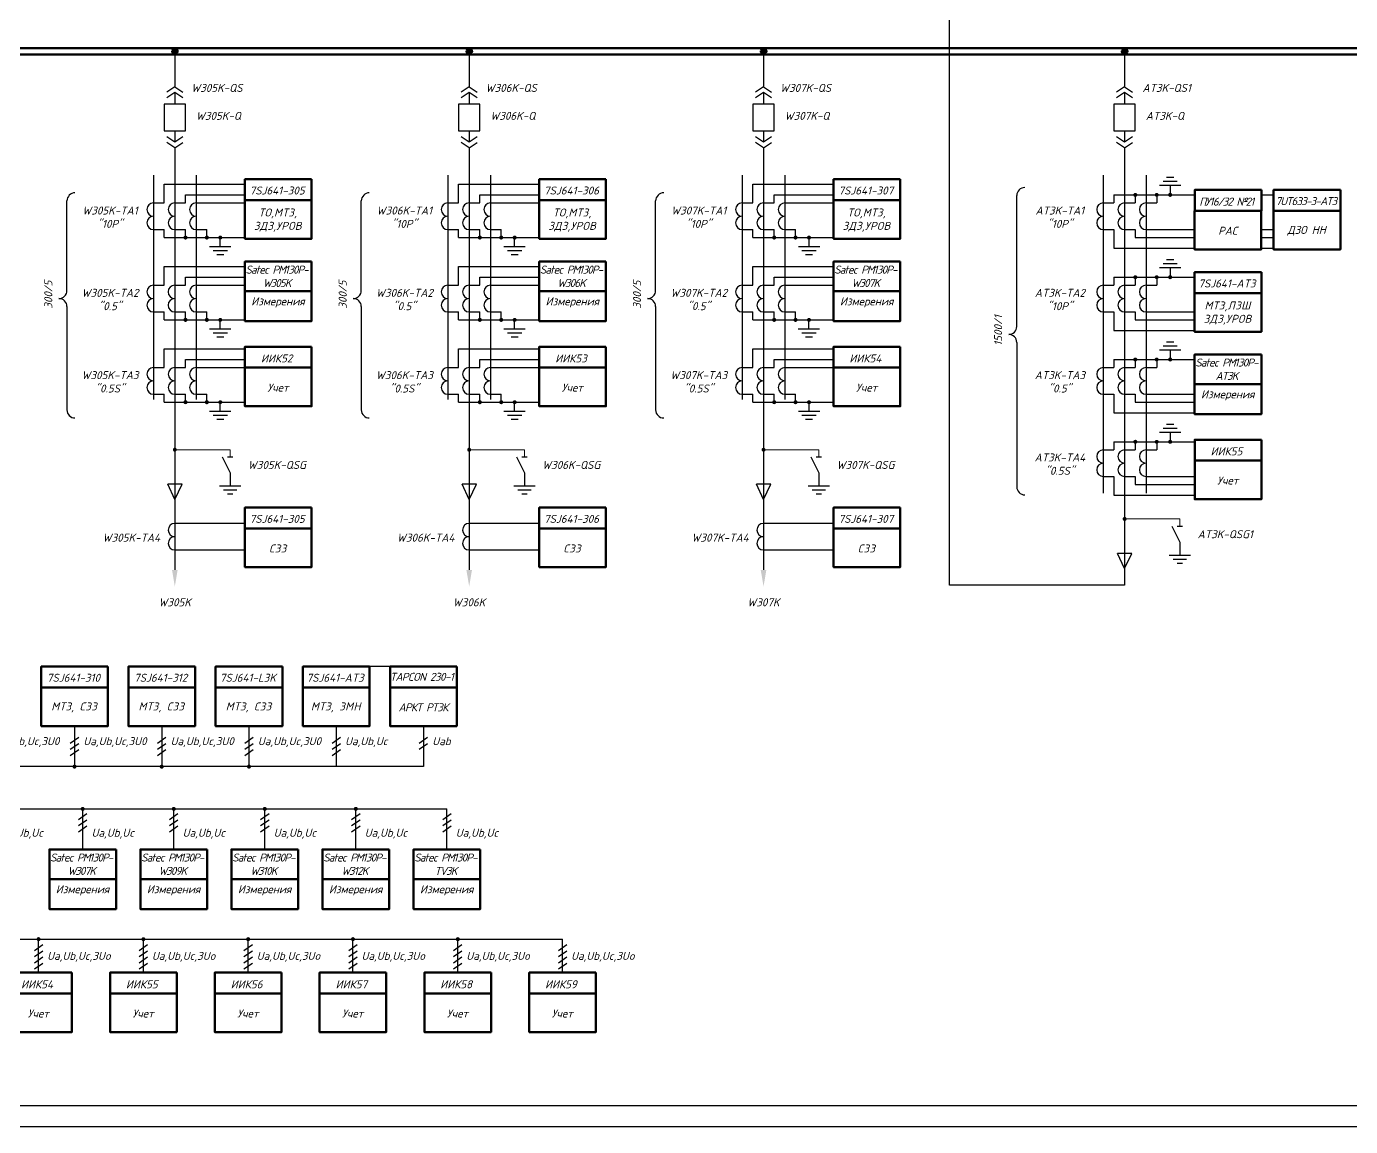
# Model space of a CAD drawing. Header units: millimetres. Extents: x -4534 to -456, y 3875 to 4716.
# Drawn here: x -1084.1 to -761.6, y 3875.4 to 4143.3 of the extents above; entities that cross this region are included whole.
import ezdxf
from ezdxf.enums import TextEntityAlignment as Align

# ---------------------------------------------------------------- set-up
doc = ezdxf.new("R2010")
doc.units = ezdxf.units.MM
doc.linetypes.add('HIDDEN2', pattern=[0.1875, 0.125, -0.0625])
for name, color, linetype in [('Измерения АСУТП', 80, 'Continuous'), ('Корректировка 1', 5, 'Continuous'), ('РАС АСУТП', 50, 'Continuous')]:
    doc.layers.add(name, color=color, linetype=linetype)
doc.styles.add('ГОСТ 3.0', font='isocpeur.ttf', dxfattribs={"oblique": 15, "height": 3})

msp = doc.modelspace()

# ---------------------------------------------------------------- hatches: boundary and pattern name
at = {"linetype": 'HIDDEN2'}
for points in [[(-1047.2, 4137.25, 1), (-1048.74, 4137.25, 1)], [(-975.49, 4137.25, 1), (-977.04, 4137.25, 1)], [(-903.79, 4137.25, 1), (-905.33, 4137.25, 1)], [(-815.83, 4137.25, 1), (-817.37, 4137.25, 1)]]:
    msp.add_hatch(color=0, dxfattribs=at).paths.add_polyline_path(points)

# ---------------------------------------------------------------- linework, layer by layer
at = {"color": 0}
for p, q in [((-859.3, 4007.22), (-859.3, 4162.24)), ((-1047.97, 4137.25), (-1047.97, 4128.64)), ((-976.26, 4137.25), (-976.26, 4128.64)), ((-904.56, 4137.25), (-904.56, 4128.64)), ((-816.6, 4137.25), (-816.6, 4128.64)), ((-1047.97, 4128.64), (-1049.92, 4127.34)), ((-1047.97, 4128.64), (-1046.02, 4127.34)), ((-976.26, 4128.64), (-978.21, 4127.34)), ((-976.26, 4128.64), (-974.31, 4127.34)), ((-904.56, 4128.64), (-906.51, 4127.34)), ((-904.56, 4128.64), (-902.61, 4127.34)), ((-816.6, 4128.64), (-818.55, 4127.34)), ((-816.6, 4128.64), (-814.65, 4127.34)), ((-1047.97, 4127.26), (-1049.92, 4125.96)), ((-1047.97, 4127.26), (-1047.97, 4124.44)), ((-1046.02, 4125.96), (-1047.97, 4127.26)), ((-976.26, 4127.26), (-978.21, 4125.96)), ((-976.26, 4127.26), (-976.26, 4124.44)), ((-974.31, 4125.96), (-976.26, 4127.26)), ((-904.56, 4127.26), (-906.51, 4125.96)), ((-904.56, 4127.26), (-904.56, 4124.44)), ((-902.61, 4125.96), (-904.56, 4127.26)), ((-816.6, 4127.26), (-818.55, 4125.96)), ((-816.6, 4127.26), (-816.6, 4124.44)), ((-814.65, 4125.96), (-816.6, 4127.26)), ((-1045.37, 4124.44), (-1050.57, 4124.44)), ((-1050.57, 4124.44), (-1050.57, 4117.94)), ((-1045.37, 4117.94), (-1045.37, 4124.44)), ((-973.66, 4124.44), (-978.86, 4124.44)), ((-978.86, 4124.44), (-978.86, 4117.94)), ((-973.66, 4117.94), (-973.66, 4124.44)), ((-901.96, 4124.44), (-907.16, 4124.44)), ((-907.16, 4124.44), (-907.16, 4117.94)), ((-901.96, 4117.94), (-901.96, 4124.44)), ((-814, 4124.44), (-819.2, 4124.44)), ((-819.2, 4124.44), (-819.2, 4117.94)), ((-814, 4117.94), (-814, 4124.44)), ((-1050.57, 4117.94), (-1045.37, 4117.94)), ((-1047.97, 4115.12), (-1049.92, 4116.42)), ((-1047.97, 4117.94), (-1047.97, 4115.12)), ((-1046.02, 4116.42), (-1047.97, 4115.12)), ((-978.86, 4117.94), (-973.66, 4117.94)), ((-976.26, 4115.12), (-978.21, 4116.42)), ((-976.26, 4117.94), (-976.26, 4115.12)), ((-974.31, 4116.42), (-976.26, 4115.12)), ((-907.16, 4117.94), (-901.96, 4117.94)), ((-904.56, 4115.12), (-906.51, 4116.42)), ((-904.56, 4117.94), (-904.56, 4115.12)), ((-902.61, 4116.42), (-904.56, 4115.12)), ((-819.2, 4117.94), (-814, 4117.94)), ((-816.6, 4115.12), (-818.55, 4116.42)), ((-816.6, 4117.94), (-816.6, 4115.12)), ((-814.65, 4116.42), (-816.6, 4115.12)), ((-1047.97, 4113.74), (-1049.92, 4115.04)), ((-1047.97, 4113.74), (-1046.02, 4115.04)), ((-1047.97, 4113.74), (-1047.97, 4010.97)), ((-976.26, 4113.74), (-978.21, 4115.04)), ((-976.26, 4113.74), (-974.31, 4115.04)), ((-976.26, 4113.74), (-976.26, 4010.97)), ((-904.56, 4113.74), (-906.51, 4115.04)), ((-904.56, 4113.74), (-902.61, 4115.04)), ((-904.56, 4113.74), (-904.56, 4010.97)), ((-816.6, 4113.74), (-818.55, 4115.04)), ((-816.6, 4113.74), (-814.65, 4115.04)), ((-816.6, 4113.74), (-816.6, 4007.22)), ((-1050.56, 4100.36), (-1050.56, 4104.89)), ((-1050.56, 4104.89), (-1030.9, 4104.89)), ((-978.86, 4100.36), (-978.86, 4104.89)), ((-978.86, 4104.89), (-959.2, 4104.89)), ((-907.15, 4100.36), (-907.15, 4104.89)), ((-907.15, 4104.89), (-887.49, 4104.89)), ((-805.52, 4104.56), (-805.52, 4102.31)), ((-1053.16, 4100.36), (-1050.56, 4100.36)), ((-1047.97, 4100.36), (-1045.37, 4100.36)), ((-1045.37, 4100.36), (-1045.37, 4102.28)), ((-1042.76, 4100.36), (-1030.9, 4100.36)), ((-981.46, 4100.36), (-978.86, 4100.36)), ((-976.26, 4100.36), (-973.66, 4100.36)), ((-973.66, 4100.36), (-973.66, 4102.28)), ((-971.06, 4100.36), (-959.2, 4100.36)), ((-909.75, 4100.36), (-907.15, 4100.36)), ((-904.56, 4100.36), (-901.96, 4100.36)), ((-901.96, 4100.36), (-901.96, 4102.28)), ((-899.35, 4100.36), (-887.49, 4100.36)), ((-821.79, 4100.36), (-819.19, 4100.36)), ((-816.6, 4100.36), (-814, 4100.36)), ((-811.39, 4100.36), (-808.79, 4100.36)), ((-1053.16, 4093.86), (-1050.56, 4093.86)), ((-1047.97, 4093.86), (-1045.37, 4093.86)), ((-1042.76, 4093.86), (-1040.16, 4093.86)), ((-981.46, 4093.86), (-978.86, 4093.86)), ((-976.26, 4093.86), (-973.66, 4093.86)), ((-971.06, 4093.86), (-968.46, 4093.86)), ((-909.75, 4093.86), (-907.15, 4093.86)), ((-904.56, 4093.86), (-901.96, 4093.86)), ((-899.35, 4093.86), (-896.75, 4093.86)), ((-821.79, 4093.86), (-819.19, 4093.86)), ((-819.19, 4093.86), (-819.19, 4089.32)), ((-816.6, 4093.86), (-814, 4093.86)), ((-814, 4093.86), (-814, 4091.93)), ((-811.39, 4093.86), (-799.53, 4093.86)), ((-1036.89, 4089.65), (-1036.89, 4091.91)), ((-965.19, 4089.65), (-965.19, 4091.91)), ((-893.48, 4089.65), (-893.48, 4091.91)), ((-819.19, 4089.32), (-799.53, 4089.32)), ((-1050.57, 4080.31), (-1050.57, 4084.84)), ((-1050.57, 4084.84), (-1030.91, 4084.84)), ((-978.87, 4080.31), (-978.87, 4084.84)), ((-978.87, 4084.84), (-959.21, 4084.84)), ((-907.16, 4080.31), (-907.16, 4084.84)), ((-907.16, 4084.84), (-887.5, 4084.84)), ((-805.52, 4084.51), (-805.52, 4082.26)), ((-1053.17, 4080.31), (-1050.57, 4080.31)), ((-1047.98, 4080.31), (-1045.38, 4080.31)), ((-1045.38, 4080.31), (-1045.38, 4082.23)), ((-1042.77, 4080.31), (-1030.91, 4080.31)), ((-981.47, 4080.31), (-978.87, 4080.31)), ((-976.27, 4080.31), (-973.67, 4080.31)), ((-973.67, 4080.31), (-973.67, 4082.23)), ((-971.07, 4080.31), (-959.21, 4080.31)), ((-909.76, 4080.31), (-907.16, 4080.31)), ((-904.57, 4080.31), (-901.97, 4080.31)), ((-901.97, 4080.31), (-901.97, 4082.23)), ((-899.36, 4080.31), (-887.5, 4080.31)), ((-821.79, 4080.31), (-819.19, 4080.31)), ((-816.6, 4080.31), (-814, 4080.31)), ((-811.39, 4080.31), (-808.79, 4080.31)), ((-1053.17, 4073.81), (-1050.57, 4073.81)), ((-1047.98, 4073.81), (-1045.38, 4073.81)), ((-1042.77, 4073.81), (-1040.17, 4073.81)), ((-981.47, 4073.81), (-978.87, 4073.81)), ((-976.27, 4073.81), (-973.67, 4073.81)), ((-971.07, 4073.81), (-968.47, 4073.81)), ((-909.76, 4073.81), (-907.16, 4073.81)), ((-904.57, 4073.81), (-901.97, 4073.81)), ((-899.36, 4073.81), (-896.76, 4073.81)), ((-821.79, 4073.81), (-819.19, 4073.81)), ((-819.19, 4073.81), (-819.19, 4069.27)), ((-816.6, 4073.81), (-814, 4073.81)), ((-814, 4073.81), (-814, 4071.88)), ((-811.39, 4073.81), (-799.53, 4073.81)), ((-1036.9, 4069.6), (-1036.9, 4071.86)), ((-965.2, 4069.6), (-965.2, 4071.86)), ((-893.49, 4069.6), (-893.49, 4071.86)), ((-819.19, 4069.27), (-799.53, 4069.27)), ((-1050.56, 4060.26), (-1050.56, 4064.79)), ((-1050.56, 4064.79), (-1030.9, 4064.79)), ((-978.86, 4060.26), (-978.86, 4064.79)), ((-978.86, 4064.79), (-959.2, 4064.79)), ((-907.15, 4060.26), (-907.15, 4064.79)), ((-907.15, 4064.79), (-887.49, 4064.79)), ((-805.52, 4064.46), (-805.52, 4062.21)), ((-1045.37, 4060.26), (-1045.37, 4062.18)), ((-973.66, 4060.26), (-973.66, 4062.18)), ((-901.96, 4060.26), (-901.96, 4062.18)), ((-1053.16, 4060.26), (-1050.56, 4060.26)), ((-1047.97, 4060.26), (-1045.37, 4060.26)), ((-1042.76, 4060.26), (-1030.9, 4060.26)), ((-981.46, 4060.26), (-978.86, 4060.26)), ((-976.26, 4060.26), (-973.66, 4060.26)), ((-971.06, 4060.26), (-959.2, 4060.26)), ((-909.75, 4060.26), (-907.15, 4060.26)), ((-904.56, 4060.26), (-901.96, 4060.26)), ((-899.35, 4060.26), (-887.49, 4060.26)), ((-821.79, 4060.26), (-819.19, 4060.26)), ((-816.6, 4060.26), (-814, 4060.26)), ((-811.39, 4060.26), (-808.79, 4060.26)), ((-1053.16, 4053.76), (-1050.56, 4053.76)), ((-1047.97, 4053.76), (-1045.37, 4053.76)), ((-1042.76, 4053.76), (-1040.16, 4053.76)), ((-1036.89, 4049.55), (-1036.89, 4051.81)), ((-981.46, 4053.76), (-978.86, 4053.76)), ((-976.26, 4053.76), (-973.66, 4053.76)), ((-971.06, 4053.76), (-968.46, 4053.76)), ((-965.19, 4049.55), (-965.19, 4051.81)), ((-909.75, 4053.76), (-907.15, 4053.76)), ((-904.56, 4053.76), (-901.96, 4053.76)), ((-899.35, 4053.76), (-896.75, 4053.76)), ((-893.48, 4049.55), (-893.48, 4051.81)), ((-821.79, 4053.76), (-819.19, 4053.76)), ((-819.19, 4053.76), (-819.19, 4049.22)), ((-816.6, 4053.76), (-814, 4053.76)), ((-814, 4053.76), (-814, 4051.83)), ((-811.39, 4053.76), (-799.53, 4053.76)), ((-819.19, 4049.22), (-799.53, 4049.22)), ((-805.52, 4044.41), (-805.52, 4042.16)), ((-1036.45, 4038.5), (-1034.5, 4034.6)), ((-1035.15, 4038.5), (-1033.85, 4038.5)), ((-964.75, 4038.5), (-962.8, 4034.6)), ((-963.45, 4038.5), (-962.15, 4038.5)), ((-893.05, 4038.5), (-891.1, 4034.6)), ((-891.75, 4038.5), (-890.45, 4038.5)), ((-821.79, 4040.21), (-819.19, 4040.21)), ((-816.6, 4040.21), (-814, 4040.21)), ((-811.39, 4040.21), (-808.79, 4040.21)), ((-1047.97, 4028.15), (-1049.71, 4031.86)), ((-1046.22, 4031.86), (-1049.71, 4031.86)), ((-1047.97, 4028.15), (-1046.22, 4031.86)), ((-1034.5, 4034.6), (-1034.5, 4031.35)), ((-976.26, 4028.15), (-978.01, 4031.86)), ((-974.52, 4031.86), (-978.01, 4031.86)), ((-976.26, 4028.15), (-974.52, 4031.86)), ((-962.8, 4034.6), (-962.8, 4031.35)), ((-904.56, 4028.15), (-906.31, 4031.86)), ((-902.82, 4031.86), (-906.31, 4031.86)), ((-904.56, 4028.15), (-902.82, 4031.86)), ((-891.1, 4034.6), (-891.1, 4031.35)), ((-821.79, 4033.71), (-819.19, 4033.71)), ((-819.19, 4033.71), (-819.19, 4029.17)), ((-816.6, 4033.71), (-814, 4033.71)), ((-814, 4033.71), (-814, 4031.78)), ((-811.39, 4033.71), (-799.53, 4033.71)), ((-819.19, 4029.17), (-799.53, 4029.17)), ((-1047.97, 4022.31), (-1045.37, 4022.31)), ((-1045.37, 4022.31), (-1030.9, 4022.31)), ((-976.26, 4022.31), (-973.66, 4022.31)), ((-973.66, 4022.31), (-959.2, 4022.31)), ((-904.56, 4022.31), (-901.96, 4022.31)), ((-901.96, 4022.31), (-887.49, 4022.31)), ((-805.08, 4021.63), (-803.13, 4017.73)), ((-803.78, 4021.63), (-802.48, 4021.63)), ((-1047.97, 4015.81), (-1045.37, 4015.81)), ((-1045.37, 4015.81), (-1030.9, 4015.81)), ((-976.26, 4015.81), (-973.66, 4015.81)), ((-973.66, 4015.81), (-959.2, 4015.81)), ((-904.56, 4015.81), (-901.96, 4015.81)), ((-901.96, 4015.81), (-887.49, 4015.81)), ((-803.13, 4017.73), (-803.13, 4014.48)), ((-816.6, 4011.28), (-818.34, 4014.99)), ((-814.85, 4014.99), (-818.34, 4014.99)), ((-816.6, 4011.28), (-814.85, 4014.99)), ((-816.6, 4007.22), (-859.3, 4007.22)), ((-995.53, 3987.43), (-1000.53, 3987.43)), ((-1072.41, 3972.93), (-1072.41, 3963.04)), ((-1051.16, 3972.93), (-1051.16, 3963.04)), ((-1029.91, 3972.93), (-1029.91, 3963.04)), ((-1008.66, 3972.93), (-1008.66, 3963.04)), ((-987.41, 3972.93), (-987.41, 3963.04)), ((-1073.43, 3968.77), (-1071.38, 3970.21)), ((-1073.43, 3967.27), (-1071.38, 3968.71)), ((-1073.43, 3965.77), (-1071.38, 3967.21)), ((-1052.18, 3968.77), (-1050.13, 3970.21)), ((-1052.18, 3967.27), (-1050.13, 3968.71)), ((-1052.18, 3965.77), (-1050.13, 3967.21)), ((-1030.93, 3968.77), (-1028.88, 3970.21)), ((-1030.93, 3967.27), (-1028.88, 3968.71)), ((-1030.93, 3965.77), (-1028.88, 3967.21)), ((-1009.68, 3968.77), (-1007.63, 3970.21)), ((-1009.68, 3967.27), (-1007.63, 3968.71)), ((-1009.68, 3965.77), (-1007.63, 3967.21)), ((-988.43, 3968.77), (-986.38, 3970.21)), ((-988.43, 3967.27), (-986.38, 3968.71)), ((-987.41, 3963.04), (-1212.1, 3963.04))]:
    msp.add_line(p, q, dxfattribs=at)
at = {"color": 0, "lineweight": 50}
for p, q in [((-1275.77, 4138.02), (-483.26, 4138.02)), ((-483.26, 4136.48), (-1275.77, 4136.48))]:
    msp.add_line(p, q, dxfattribs=at)
at = {"color": 0, "ltscale": 0.25}
for p, q in [((-1053.16, 4107.07), (-1053.16, 4052.44)), ((-1042.76, 4107.07), (-1042.76, 4052.44)), ((-981.46, 4107.07), (-981.46, 4052.44)), ((-971.06, 4107.07), (-971.06, 4052.44)), ((-909.75, 4107.07), (-909.75, 4052.44)), ((-899.35, 4107.07), (-899.35, 4052.44)), ((-821.79, 4107.07), (-821.79, 4029.64)), ((-811.39, 4107.07), (-811.39, 4029.64)), ((-804.65, 4106.51), (-806.38, 4106.51)), ((-802.92, 4104.56), (-808.12, 4104.56)), ((-803.78, 4105.53), (-807.25, 4105.53)), ((-1074.24, 4079), (-1074.24, 4100.86)), ((-1045.37, 4102.28), (-1030.9, 4102.28)), ((-1002.54, 4079), (-1002.54, 4100.86)), ((-973.66, 4102.28), (-959.2, 4102.28)), ((-930.84, 4079), (-930.84, 4100.86)), ((-901.96, 4102.28), (-887.49, 4102.28)), ((-842.87, 4070.27), (-842.87, 4102.13)), ((-819.19, 4102.31), (-819.19, 4100.36)), ((-819.19, 4102.31), (-799.53, 4102.31)), ((-814, 4102.31), (-814, 4100.36)), ((-808.79, 4102.31), (-808.79, 4100.36)), ((-1050.56, 4091.91), (-1050.56, 4093.86)), ((-1045.37, 4091.91), (-1045.37, 4093.86)), ((-1040.16, 4091.91), (-1040.16, 4093.86)), ((-978.86, 4091.91), (-978.86, 4093.86)), ((-973.66, 4091.91), (-973.66, 4093.86)), ((-968.46, 4091.91), (-968.46, 4093.86)), ((-907.15, 4091.91), (-907.15, 4093.86)), ((-901.96, 4091.91), (-901.96, 4093.86)), ((-896.75, 4091.91), (-896.75, 4093.86)), ((-1050.56, 4091.91), (-1030.9, 4091.91)), ((-978.86, 4091.91), (-959.2, 4091.91)), ((-907.15, 4091.91), (-887.49, 4091.91)), ((-814, 4091.93), (-799.53, 4091.93)), ((-1034.29, 4089.65), (-1039.49, 4089.65)), ((-1035.16, 4088.68), (-1038.62, 4088.68)), ((-1036.02, 4087.7), (-1037.76, 4087.7)), ((-962.59, 4089.65), (-967.79, 4089.65)), ((-963.45, 4088.68), (-966.92, 4088.68)), ((-964.32, 4087.7), (-966.05, 4087.7)), ((-890.88, 4089.65), (-896.08, 4089.65)), ((-891.75, 4088.68), (-895.22, 4088.68)), ((-892.62, 4087.7), (-894.35, 4087.7)), ((-802.92, 4084.51), (-808.12, 4084.51)), ((-803.78, 4085.48), (-807.25, 4085.48)), ((-804.65, 4086.46), (-806.38, 4086.46)), ((-1045.38, 4082.23), (-1030.91, 4082.23)), ((-973.67, 4082.23), (-959.21, 4082.23)), ((-901.97, 4082.23), (-887.5, 4082.23)), ((-819.19, 4082.26), (-819.19, 4080.31)), ((-819.19, 4082.26), (-799.53, 4082.26)), ((-814, 4082.26), (-814, 4080.31)), ((-808.79, 4082.26), (-808.79, 4080.31)), ((-1074.24, 4075.11), (-1074.24, 4049.92)), ((-1050.57, 4071.86), (-1050.57, 4073.81)), ((-1045.38, 4071.86), (-1045.38, 4073.81)), ((-1040.17, 4071.86), (-1040.17, 4073.81)), ((-1002.54, 4075.11), (-1002.54, 4049.92)), ((-978.87, 4071.86), (-978.87, 4073.81)), ((-973.67, 4071.86), (-973.67, 4073.81)), ((-968.47, 4071.86), (-968.47, 4073.81)), ((-930.84, 4075.11), (-930.84, 4049.92)), ((-907.16, 4071.86), (-907.16, 4073.81)), ((-901.97, 4071.86), (-901.97, 4073.81)), ((-896.76, 4071.86), (-896.76, 4073.81)), ((-1050.57, 4071.86), (-1030.91, 4071.86)), ((-978.87, 4071.86), (-959.21, 4071.86)), ((-907.16, 4071.86), (-887.5, 4071.86)), ((-814, 4071.88), (-799.53, 4071.88)), ((-1034.3, 4069.6), (-1039.5, 4069.6)), ((-1035.17, 4068.63), (-1038.63, 4068.63)), ((-1036.03, 4067.65), (-1037.77, 4067.65)), ((-962.6, 4069.6), (-967.8, 4069.6)), ((-963.46, 4068.63), (-966.93, 4068.63)), ((-964.33, 4067.65), (-966.06, 4067.65)), ((-890.89, 4069.6), (-896.09, 4069.6)), ((-891.76, 4068.63), (-895.22, 4068.63)), ((-892.62, 4067.65), (-894.36, 4067.65)), ((-842.87, 4066.37), (-842.87, 4031.19)), ((-802.92, 4064.46), (-808.12, 4064.46)), ((-803.78, 4065.43), (-807.25, 4065.43)), ((-804.65, 4066.41), (-806.38, 4066.41)), ((-1045.37, 4062.18), (-1030.9, 4062.18)), ((-973.66, 4062.18), (-959.2, 4062.18)), ((-901.96, 4062.18), (-887.49, 4062.18)), ((-819.19, 4062.21), (-819.19, 4060.26)), ((-819.19, 4062.21), (-799.53, 4062.21)), ((-814, 4062.21), (-814, 4060.26)), ((-808.79, 4062.21), (-808.79, 4060.26)), ((-1050.56, 4051.81), (-1050.56, 4053.76)), ((-1050.56, 4051.81), (-1030.9, 4051.81)), ((-1045.37, 4051.81), (-1045.37, 4053.76)), ((-1040.16, 4051.81), (-1040.16, 4053.76)), ((-978.86, 4051.81), (-978.86, 4053.76)), ((-978.86, 4051.81), (-959.2, 4051.81)), ((-973.66, 4051.81), (-973.66, 4053.76)), ((-968.46, 4051.81), (-968.46, 4053.76)), ((-907.15, 4051.81), (-907.15, 4053.76)), ((-907.15, 4051.81), (-887.49, 4051.81)), ((-901.96, 4051.81), (-901.96, 4053.76)), ((-896.75, 4051.81), (-896.75, 4053.76)), ((-814, 4051.83), (-799.53, 4051.83)), ((-1034.29, 4049.55), (-1039.49, 4049.55)), ((-1035.16, 4048.58), (-1038.62, 4048.58)), ((-962.59, 4049.55), (-967.79, 4049.55)), ((-963.45, 4048.58), (-966.92, 4048.58)), ((-890.88, 4049.55), (-896.08, 4049.55)), ((-891.75, 4048.58), (-895.22, 4048.58)), ((-1036.03, 4047.6), (-1037.77, 4047.6)), ((-964.33, 4047.6), (-966.06, 4047.6)), ((-892.62, 4047.6), (-894.36, 4047.6)), ((-803.78, 4045.38), (-807.25, 4045.38)), ((-804.65, 4046.36), (-806.38, 4046.36)), ((-819.19, 4042.16), (-819.19, 4040.21)), ((-819.19, 4042.16), (-799.53, 4042.16)), ((-814, 4042.16), (-814, 4040.21)), ((-808.79, 4042.16), (-808.79, 4040.21)), ((-802.92, 4044.41), (-808.12, 4044.41)), ((-814, 4031.78), (-799.53, 4031.78)), ((-1212.1, 3921.02), (-953.52, 3921.02)), ((-1082.18, 3918.28), (-1080.13, 3919.71)), ((-1081.16, 3912.86), (-1081.16, 3921.02)), ((-1056.65, 3918.28), (-1054.61, 3919.71)), ((-1055.63, 3912.86), (-1055.63, 3921.02)), ((-1031.13, 3918.28), (-1029.08, 3919.71)), ((-1030.1, 3912.86), (-1030.1, 3921.02)), ((-1005.6, 3918.28), (-1003.55, 3919.71)), ((-1004.57, 3912.86), (-1004.57, 3921.02)), ((-980.07, 3918.28), (-978.02, 3919.71)), ((-979.05, 3912.86), (-979.05, 3921.02)), ((-954.54, 3918.28), (-952.5, 3919.71)), ((-953.52, 3912.86), (-953.52, 3921.02)), ((-1082.18, 3916.78), (-1080.13, 3918.21)), ((-1082.18, 3915.28), (-1080.13, 3916.71)), ((-1056.65, 3916.78), (-1054.61, 3918.21)), ((-1056.65, 3915.28), (-1054.61, 3916.71)), ((-1031.13, 3916.78), (-1029.08, 3918.21)), ((-1031.13, 3915.28), (-1029.08, 3916.71)), ((-1005.6, 3916.78), (-1003.55, 3918.21)), ((-1005.6, 3915.28), (-1003.55, 3916.71)), ((-980.07, 3916.78), (-978.02, 3918.21)), ((-980.07, 3915.28), (-978.02, 3916.71)), ((-954.54, 3916.78), (-952.5, 3918.21)), ((-954.54, 3915.28), (-952.5, 3916.71)), ((-1082.18, 3913.78), (-1080.13, 3915.21)), ((-1056.65, 3913.78), (-1054.61, 3915.21)), ((-1031.13, 3913.78), (-1029.08, 3915.21)), ((-1005.6, 3913.78), (-1003.55, 3915.21)), ((-980.07, 3913.78), (-978.02, 3915.21)), ((-954.54, 3913.78), (-952.5, 3915.21))]:
    msp.add_line(p, q, dxfattribs=at)
at = {"color": 0, "lineweight": 18}
for p, q in [((-1034.5, 4040.24), (-1047.97, 4040.24)), ((-1034.5, 4038.5), (-1034.5, 4040.24)), ((-962.8, 4040.24), (-976.26, 4040.24)), ((-962.8, 4038.5), (-962.8, 4040.24)), ((-891.1, 4040.24), (-904.56, 4040.24)), ((-891.1, 4038.5), (-891.1, 4040.24)), ((-803.13, 4023.37), (-816.6, 4023.37)), ((-803.13, 4021.63), (-803.13, 4023.37))]:
    msp.add_line(p, q, dxfattribs=at)
at = {"color": 0, "lineweight": 25, "ltscale": 0.25}
for p, q in [((-1031.9, 4031.35), (-1037.1, 4031.35)), ((-1032.88, 4030.38), (-1036.13, 4030.38)), ((-1033.85, 4029.4), (-1035.15, 4029.4)), ((-960.2, 4031.35), (-965.4, 4031.35)), ((-961.18, 4030.38), (-964.43, 4030.38)), ((-962.15, 4029.4), (-963.45, 4029.4)), ((-888.5, 4031.35), (-893.7, 4031.35)), ((-889.47, 4030.38), (-892.72, 4030.38)), ((-890.45, 4029.4), (-891.75, 4029.4)), ((-800.53, 4014.48), (-805.73, 4014.48)), ((-801.51, 4013.51), (-804.76, 4013.51)), ((-802.48, 4012.53), (-803.78, 4012.53))]:
    msp.add_line(p, q, dxfattribs=at)
at = {"color": 0, "lineweight": 30}
msp.add_line((-461.31, 3880.38), (-2168.31, 3880.38), dxfattribs=at)
at = {"color": 0, "linetype": 'Continuous', "lineweight": 25}
msp.add_lwpolyline([(-2188.31, 3875.38), (-456.31, 3875.38), (-456.31, 4716.38), (-2188.31, 4716.38)], close=True, dxfattribs=at)
at = {"color": 0, "lineweight": 50, "ltscale": 0.25}
for points in [[(-1014.66, 4106.11), (-1030.91, 4106.11), (-1030.91, 4101.03), (-1014.66, 4101.03)], [(-942.96, 4106.11), (-959.21, 4106.11), (-959.21, 4101.03), (-942.96, 4101.03)], [(-871.25, 4106.11), (-887.5, 4106.11), (-887.5, 4101.03), (-871.25, 4101.03)], [(-764.05, 4103.52), (-780.3, 4103.52), (-780.3, 4098.44), (-764.05, 4098.44)], [(-1014.66, 4101.03), (-1030.91, 4101.03), (-1030.91, 4091.62), (-1014.66, 4091.62)], [(-942.96, 4101.03), (-959.21, 4101.03), (-959.21, 4091.62), (-942.96, 4091.62)], [(-871.25, 4101.03), (-887.5, 4101.03), (-887.5, 4091.62), (-871.25, 4091.62)], [(-764.05, 4098.44), (-780.3, 4098.44), (-780.3, 4089.03), (-764.05, 4089.03)], [(-783.29, 4083.47), (-799.54, 4083.47), (-799.54, 4078.39), (-783.29, 4078.39)], [(-783.29, 4078.39), (-799.54, 4078.39), (-799.54, 4068.98), (-783.29, 4068.98)], [(-1014.65, 4065.32), (-1030.9, 4065.32), (-1030.9, 4060.24), (-1014.65, 4060.24)], [(-942.95, 4065.32), (-959.2, 4065.32), (-959.2, 4060.24), (-942.95, 4060.24)], [(-871.24, 4065.32), (-887.49, 4065.32), (-887.49, 4060.24), (-871.24, 4060.24)], [(-1014.65, 4060.24), (-1030.9, 4060.24), (-1030.9, 4050.83), (-1014.65, 4050.83)], [(-942.95, 4060.24), (-959.2, 4060.24), (-959.2, 4050.83), (-942.95, 4050.83)], [(-871.24, 4060.24), (-887.49, 4060.24), (-887.49, 4050.83), (-871.24, 4050.83)], [(-783.28, 4042.68), (-799.53, 4042.68), (-799.53, 4037.6), (-783.28, 4037.6)], [(-783.28, 4037.6), (-799.53, 4037.6), (-799.53, 4028.19), (-783.28, 4028.19)], [(-1014.66, 4026.13), (-1030.91, 4026.13), (-1030.91, 4021.04), (-1014.66, 4021.04)], [(-942.96, 4026.13), (-959.21, 4026.13), (-959.21, 4021.04), (-942.96, 4021.04)], [(-871.25, 4026.13), (-887.5, 4026.13), (-887.5, 4021.04), (-871.25, 4021.04)], [(-1014.66, 4021.04), (-1030.91, 4021.04), (-1030.91, 4011.63), (-1014.66, 4011.63)], [(-942.96, 4021.04), (-959.21, 4021.04), (-959.21, 4011.63), (-942.96, 4011.63)], [(-871.25, 4021.04), (-887.5, 4021.04), (-887.5, 4011.63), (-871.25, 4011.63)], [(-1064.28, 3987.43), (-1080.53, 3987.43), (-1080.53, 3982.35), (-1064.28, 3982.35)], [(-1043.03, 3987.43), (-1059.28, 3987.43), (-1059.28, 3982.35), (-1043.03, 3982.35)], [(-1021.78, 3987.43), (-1038.03, 3987.43), (-1038.03, 3982.35), (-1021.78, 3982.35)], [(-1000.53, 3987.43), (-1016.78, 3987.43), (-1016.78, 3982.35), (-1000.53, 3982.35)], [(-979.28, 3987.43), (-995.53, 3987.43), (-995.53, 3982.35), (-979.28, 3982.35)], [(-1064.28, 3982.35), (-1080.53, 3982.35), (-1080.53, 3972.93), (-1064.28, 3972.93)], [(-1043.03, 3982.35), (-1059.28, 3982.35), (-1059.28, 3972.93), (-1043.03, 3972.93)], [(-1021.78, 3982.35), (-1038.03, 3982.35), (-1038.03, 3972.93), (-1021.78, 3972.93)], [(-1000.53, 3982.35), (-1016.78, 3982.35), (-1016.78, 3972.93), (-1000.53, 3972.93)], [(-979.28, 3982.35), (-995.53, 3982.35), (-995.53, 3972.93), (-979.28, 3972.93)], [(-1073.03, 3912.86), (-1089.28, 3912.86), (-1089.28, 3907.78), (-1073.03, 3907.78)], [(-1047.5, 3912.86), (-1063.75, 3912.86), (-1063.75, 3907.78), (-1047.5, 3907.78)], [(-1021.98, 3912.86), (-1038.23, 3912.86), (-1038.23, 3907.78), (-1021.98, 3907.78)], [(-996.45, 3912.86), (-1012.7, 3912.86), (-1012.7, 3907.78), (-996.45, 3907.78)], [(-970.92, 3912.86), (-987.17, 3912.86), (-987.17, 3907.78), (-970.92, 3907.78)], [(-945.39, 3912.86), (-961.64, 3912.86), (-961.64, 3907.78), (-945.39, 3907.78)], [(-1073.03, 3907.78), (-1089.28, 3907.78), (-1089.28, 3898.37), (-1073.03, 3898.37)], [(-1047.5, 3907.78), (-1063.75, 3907.78), (-1063.75, 3898.37), (-1047.5, 3898.37)], [(-1021.98, 3907.78), (-1038.23, 3907.78), (-1038.23, 3898.37), (-1021.98, 3898.37)], [(-996.45, 3907.78), (-1012.7, 3907.78), (-1012.7, 3898.37), (-996.45, 3898.37)], [(-970.92, 3907.78), (-987.17, 3907.78), (-987.17, 3898.37), (-970.92, 3898.37)], [(-945.39, 3907.78), (-961.64, 3907.78), (-961.64, 3898.37), (-945.39, 3898.37)]]:
    msp.add_lwpolyline(points, close=True, dxfattribs=at)
at = {"color": 0, "ltscale": 0.25, "const_width": 0.487}
for points in [[(-814.24, 4102.31, 1), (-813.75, 4102.31, 1)], [(-809.03, 4102.31, 1), (-808.55, 4102.31, 1)], [(-805.76, 4102.31, 1), (-805.27, 4102.31, 1)], [(-1045.61, 4091.91, -1), (-1045.13, 4091.91, -1)], [(-1040.41, 4091.91, -1), (-1039.92, 4091.91, -1)], [(-1037.13, 4091.91, -1), (-1036.65, 4091.91, -1)], [(-973.91, 4091.91, -1), (-973.42, 4091.91, -1)], [(-968.7, 4091.91, -1), (-968.21, 4091.91, -1)], [(-965.43, 4091.91, -1), (-964.94, 4091.91, -1)], [(-902.2, 4091.91, -1), (-901.72, 4091.91, -1)], [(-897, 4091.91, -1), (-896.51, 4091.91, -1)], [(-893.73, 4091.91, -1), (-893.24, 4091.91, -1)], [(-814.24, 4082.26, 1), (-813.75, 4082.26, 1)], [(-809.03, 4082.26, 1), (-808.55, 4082.26, 1)], [(-805.76, 4082.26, 1), (-805.27, 4082.26, 1)], [(-1045.62, 4071.86, -1), (-1045.13, 4071.86, -1)], [(-1040.42, 4071.86, -1), (-1039.93, 4071.86, -1)], [(-1037.14, 4071.86, -1), (-1036.66, 4071.86, -1)], [(-973.92, 4071.86, -1), (-973.43, 4071.86, -1)], [(-968.71, 4071.86, -1), (-968.22, 4071.86, -1)], [(-965.44, 4071.86, -1), (-964.95, 4071.86, -1)], [(-902.21, 4071.86, -1), (-901.73, 4071.86, -1)], [(-897.01, 4071.86, -1), (-896.52, 4071.86, -1)], [(-893.73, 4071.86, -1), (-893.25, 4071.86, -1)], [(-814.24, 4062.21, 1), (-813.75, 4062.21, 1)], [(-809.03, 4062.21, 1), (-808.55, 4062.21, 1)], [(-805.76, 4062.21, 1), (-805.27, 4062.21, 1)], [(-1045.61, 4051.81, -1), (-1045.13, 4051.81, -1)], [(-1040.41, 4051.81, -1), (-1039.92, 4051.81, -1)], [(-1037.13, 4051.81, -1), (-1036.65, 4051.81, -1)], [(-973.91, 4051.81, -1), (-973.42, 4051.81, -1)], [(-968.7, 4051.81, -1), (-968.21, 4051.81, -1)], [(-965.43, 4051.81, -1), (-964.94, 4051.81, -1)], [(-902.2, 4051.81, -1), (-901.72, 4051.81, -1)], [(-897, 4051.81, -1), (-896.51, 4051.81, -1)], [(-893.73, 4051.81, -1), (-893.24, 4051.81, -1)], [(-814.24, 4042.16, 1), (-813.75, 4042.16, 1)], [(-809.03, 4042.16, 1), (-808.55, 4042.16, 1)], [(-805.76, 4042.16, 1), (-805.27, 4042.16, 1)], [(-1048.21, 4040.24, -1), (-1047.73, 4040.24, -1)], [(-976.51, 4040.24, -1), (-976.02, 4040.24, -1)], [(-904.8, 4040.24, -1), (-904.32, 4040.24, -1)], [(-816.84, 4023.37, -1), (-816.35, 4023.37, -1)], [(-1072.65, 3963.04, 1), (-1072.16, 3963.04, 1)], [(-1051.4, 3963.04, 1), (-1050.91, 3963.04, 1)], [(-1030.15, 3963.04, 1), (-1029.66, 3963.04, 1)], [(-1081.4, 3921.02, 1), (-1080.91, 3921.02, 1)], [(-1055.87, 3921.02, 1), (-1055.39, 3921.02, 1)], [(-1030.35, 3921.02, 1), (-1029.86, 3921.02, 1)], [(-1004.82, 3921.02, 1), (-1004.33, 3921.02, 1)], [(-979.29, 3921.02, 1), (-978.8, 3921.02, 1)]]:
    msp.add_lwpolyline(points, format="xyb", close=True, dxfattribs=at)
at = {"color": 0, "linetype": 'HIDDEN2'}
for centre in [(-1047.97, 4137.25), (-976.26, 4137.25), (-904.56, 4137.25), (-816.6, 4137.25)]:
    msp.add_circle(centre, 0.771, dxfattribs=at)
at = {"color": 0, "ltscale": 0.25}
for centre, start, end in [((-1072.29, 4100.86), 90, 180), ((-1000.59, 4100.86), 90, 180), ((-928.89, 4100.86), 90, 180), ((-840.92, 4102.13), 90, 180), ((-1076.19, 4079.01), 270, 0), ((-1076.19, 4075.11), 0, 90), ((-1004.49, 4079.01), 270, 0), ((-1004.49, 4075.11), 0, 90), ((-932.79, 4079.01), 270, 0), ((-932.79, 4075.11), 0, 90), ((-844.82, 4070.27), 270, 0), ((-844.82, 4066.37), 0, 90), ((-1072.29, 4049.92), 180, 270), ((-1000.59, 4049.92), 180, 270), ((-928.89, 4049.92), 180, 270), ((-840.92, 4031.19), 180, 270)]:
    msp.add_arc(centre, 1.95, start, end, dxfattribs=at)
at = {"color": 0}
for centre in [(-1053.16, 4098.73), (-1047.97, 4098.73), (-1042.76, 4098.73), (-981.46, 4098.73), (-976.26, 4098.73), (-971.06, 4098.73), (-909.75, 4098.73), (-904.56, 4098.73), (-899.35, 4098.73), (-821.79, 4098.73), (-816.6, 4098.73), (-811.39, 4098.73), (-1053.16, 4095.48), (-1047.97, 4095.48), (-1042.76, 4095.48), (-981.46, 4095.48), (-976.26, 4095.48), (-971.06, 4095.48), (-909.75, 4095.48), (-904.56, 4095.48), (-899.35, 4095.48), (-821.79, 4095.48), (-816.6, 4095.48), (-811.39, 4095.48), (-1053.17, 4078.68), (-1047.98, 4078.68), (-1042.77, 4078.68), (-981.47, 4078.68), (-976.27, 4078.68), (-971.07, 4078.68), (-909.76, 4078.68), (-904.57, 4078.68), (-899.36, 4078.68), (-821.79, 4078.68), (-816.6, 4078.68), (-811.39, 4078.68), (-1053.17, 4075.43), (-1047.98, 4075.43), (-1042.77, 4075.43), (-981.47, 4075.43), (-976.27, 4075.43), (-971.07, 4075.43), (-909.76, 4075.43), (-904.57, 4075.43), (-899.36, 4075.43), (-821.79, 4075.43), (-816.6, 4075.43), (-811.39, 4075.43), (-1053.16, 4058.63), (-1047.97, 4058.63), (-1042.76, 4058.63), (-981.46, 4058.63), (-976.26, 4058.63), (-971.06, 4058.63), (-909.75, 4058.63), (-904.56, 4058.63), (-899.35, 4058.63), (-821.79, 4058.63), (-816.6, 4058.63), (-811.39, 4058.63), (-1053.16, 4055.38), (-1047.97, 4055.38), (-1042.76, 4055.38), (-981.46, 4055.38), (-976.26, 4055.38), (-971.06, 4055.38), (-909.75, 4055.38), (-904.56, 4055.38), (-899.35, 4055.38), (-821.79, 4055.38), (-816.6, 4055.38), (-811.39, 4055.38), (-821.79, 4038.58), (-816.6, 4038.58), (-811.39, 4038.58), (-821.79, 4035.33), (-816.6, 4035.33), (-811.39, 4035.33), (-1047.97, 4020.68), (-976.26, 4020.68), (-904.56, 4020.68), (-1047.97, 4017.43), (-976.26, 4017.43), (-904.56, 4017.43)]:
    msp.add_arc(centre, 1.62, 90, 270, dxfattribs=at)
at = {"color": 0, "lineweight": 25}
for points in [[(-1047.97, 4006.93), (-1047.28, 4010.97), (-1048.66, 4010.97)], [(-976.26, 4006.93), (-975.58, 4010.97), (-976.95, 4010.97)], [(-904.56, 4006.93), (-903.87, 4010.97), (-905.25, 4010.97)]]:
    msp.add_solid(points, dxfattribs=at)
at = {"layer": 'Измерения АСУТП', "color": 0}
for p, q in [((-1212.1, 3952.75), (-981.69, 3952.75)), ((-1069.39, 3951.52), (-1071.44, 3950.09)), ((-1070.41, 3942.86), (-1070.41, 3952.75)), ((-1047.21, 3951.52), (-1049.26, 3950.09)), ((-1048.23, 3942.86), (-1048.23, 3952.75)), ((-1025.03, 3951.52), (-1027.08, 3950.09)), ((-1026.05, 3942.86), (-1026.05, 3952.75)), ((-1002.85, 3951.52), (-1004.9, 3950.09)), ((-1003.87, 3942.86), (-1003.87, 3952.75)), ((-980.67, 3951.52), (-982.72, 3950.09)), ((-981.69, 3942.86), (-981.69, 3952.75)), ((-1069.39, 3950.02), (-1071.44, 3948.59)), ((-1069.39, 3948.52), (-1071.44, 3947.09)), ((-1047.21, 3950.02), (-1049.26, 3948.59)), ((-1047.21, 3948.52), (-1049.26, 3947.09)), ((-1025.03, 3950.02), (-1027.08, 3948.59)), ((-1025.03, 3948.52), (-1027.08, 3947.09)), ((-1002.85, 3950.02), (-1004.9, 3948.59)), ((-1002.85, 3948.52), (-1004.9, 3947.09)), ((-980.67, 3950.02), (-982.72, 3948.59)), ((-980.67, 3948.52), (-982.72, 3947.09))]:
    msp.add_line(p, q, dxfattribs=at)
at = {"layer": 'Измерения АСУТП', "color": 0, "lineweight": 50, "ltscale": 0.25}
for points in [[(-1014.64, 4086.06), (-1030.89, 4086.06), (-1030.89, 4078.83), (-1014.64, 4078.83)], [(-942.94, 4086.06), (-959.19, 4086.06), (-959.19, 4078.83), (-942.94, 4078.83)], [(-871.24, 4086.06), (-887.49, 4086.06), (-887.49, 4078.83), (-871.24, 4078.83)], [(-1014.64, 4078.83), (-1030.89, 4078.83), (-1030.89, 4071.57), (-1014.64, 4071.57)], [(-942.94, 4078.83), (-959.19, 4078.83), (-959.19, 4071.57), (-942.94, 4071.57)], [(-871.24, 4078.83), (-887.49, 4078.83), (-887.49, 4071.57), (-871.24, 4071.57)], [(-783.29, 4063.42), (-799.54, 4063.42), (-799.54, 4056.19), (-783.29, 4056.19)], [(-783.29, 4056.19), (-799.54, 4056.19), (-799.54, 4048.93), (-783.29, 4048.93)], [(-1062.29, 3942.86), (-1078.54, 3942.86), (-1078.54, 3935.62), (-1062.29, 3935.62)], [(-1040.11, 3942.86), (-1056.36, 3942.86), (-1056.36, 3935.62), (-1040.11, 3935.62)], [(-1017.93, 3942.86), (-1034.18, 3942.86), (-1034.18, 3935.62), (-1017.93, 3935.62)], [(-995.75, 3942.86), (-1012, 3942.86), (-1012, 3935.62), (-995.75, 3935.62)], [(-973.57, 3942.86), (-989.82, 3942.86), (-989.82, 3935.62), (-973.57, 3935.62)], [(-1062.29, 3935.62), (-1078.54, 3935.62), (-1078.54, 3928.36), (-1062.29, 3928.36)], [(-1040.11, 3935.62), (-1056.36, 3935.62), (-1056.36, 3928.36), (-1040.11, 3928.36)], [(-1017.93, 3935.62), (-1034.18, 3935.62), (-1034.18, 3928.36), (-1017.93, 3928.36)], [(-995.75, 3935.62), (-1012, 3935.62), (-1012, 3928.36), (-995.75, 3928.36)], [(-973.57, 3935.62), (-989.82, 3935.62), (-989.82, 3928.36), (-973.57, 3928.36)]]:
    msp.add_lwpolyline(points, close=True, dxfattribs=at)
at = {"layer": 'Измерения АСУТП', "color": 0, "ltscale": 0.25, "const_width": 0.487}
for points in [[(-1070.66, 3952.75, 1), (-1070.17, 3952.75, 1)], [(-1048.48, 3952.75, 1), (-1047.99, 3952.75, 1)], [(-1026.3, 3952.75, 1), (-1025.81, 3952.75, 1)], [(-1004.12, 3952.75, 1), (-1003.63, 3952.75, 1)]]:
    msp.add_lwpolyline(points, format="xyb", close=True, dxfattribs=at)
at = {"layer": 'РАС АСУТП', "color": 0, "ltscale": 0.25}
for p, q in [((-783.29, 4102.31), (-780.3, 4102.31)), ((-783.29, 4091.93), (-780.3, 4091.93))]:
    msp.add_line(p, q, dxfattribs=at)
at = {"layer": 'РАС АСУТП', "color": 0}
for p, q in [((-783.29, 4093.86), (-780.3, 4093.86)), ((-783.29, 4089.32), (-780.3, 4089.32))]:
    msp.add_line(p, q, dxfattribs=at)
at = {"layer": 'РАС АСУТП', "color": 0, "lineweight": 50, "ltscale": 0.25}
for points in [[(-783.28, 4103.52), (-799.53, 4103.52), (-799.53, 4098.44), (-783.28, 4098.44)], [(-783.3, 4098.44), (-799.55, 4098.44), (-799.55, 4089.03), (-783.3, 4089.03)]]:
    msp.add_lwpolyline(points, close=True, dxfattribs=at)

# ---------------------------------------------------------------- texts
at = {"color": 0, "style": 'ГОСТ 3.0', "oblique": 15}
for s, p in [('300/5', (-1078.79, 4078)), ('300/5', (-1007.08, 4078)), ('300/5', (-935.38, 4078)), ('1500/1', (-847.41, 4069.27))]:
    msp.add_text(s, height=1.95, rotation=90, dxfattribs=at).set_placement(p, align=Align.MIDDLE_CENTER)
at = {"color": 0, "ltscale": 2, "style": 'ГОСТ 3.0', "oblique": 15}
for s, p in [('Ua,Ub,Uc,3U0', (-1091.5, 3968.27)), ('Ua,Ub,Uc,3U0', (-1070.25, 3968.27)), ('Ua,Ub,Uc,3U0', (-1049, 3968.27)), ('Ua,Ub,Uc,3U0', (-1027.75, 3968.27)), ('Ua,Ub,Uc', (-1006.5, 3968.27)), ('Uab', (-985.25, 3968.27))]:
    msp.add_text(s, height=1.95, dxfattribs=at).set_placement(p)
at = {"color": 0, "lineweight": 50, "ltscale": 0.25, "style": 'ГОСТ 3.0', "oblique": 15}
for p in [(-1079.07, 3915.97), (-1053.55, 3915.97), (-1028.02, 3915.97), (-1002.49, 3915.97), (-976.96, 3915.97), (-951.44, 3915.97)]:
    msp.add_text('Ua,Ub,Uc,3Uo', height=1.95, dxfattribs=at).set_placement(p)
at = {"color": 0, "ltscale": 2, "char_height": 1.95, "width": 21.6953, "attachment_point": 5, "style": 'ГОСТ 3.0'}
for s, insert in [('W305K-QS', (-1037.73, 4128.36)), ('W306K-QS', (-966.02, 4128.36)), ('W307K-QS', (-894.32, 4128.36)), ('AT3K-QS1', (-806.35, 4128.36)), ('W305K-TA1\\P"10P"', (-1063.76, 4096.87)), ('W306K-TA1\\P"10P"', (-992.05, 4096.87)), ('W307K-TA1\\P"10P"', (-920.35, 4096.87)), ('AT3K-TA1\\P"10P"', (-832.38, 4096.87)), ('W305K-TA2\\P"0.5"', (-1063.75, 4076.82)), ('W306K-TA2\\P"0.5"', (-992.04, 4076.82)), ('W307K-TA2\\P"0.5"', (-920.34, 4076.82)), ('AT3K-TA2\\P"10P"', (-832.37, 4076.82)), ('W305K-TA3\\P"0.5S"', (-1063.76, 4056.77)), ('W306K-TA3\\P"0.5S"', (-992.05, 4056.77)), ('W307K-TA3\\P"0.5S"', (-920.35, 4056.77)), ('AT3K-TA3\\P"0.5"', (-832.38, 4056.77)), ('AT3K-TA4\\P"0.5S"', (-832.37, 4036.72)), ('W305K-TA4', (-1058.56, 4018.82)), ('W306K-TA4', (-986.86, 4018.82)), ('W307K-TA4', (-915.15, 4018.82)), ('W305K', (-1048, 4003.07)), ('W306K', (-976.3, 4003.07)), ('W307K', (-904.59, 4003.07))]:
    msp.add_mtext(s, dxfattribs=dict(at, insert=insert))
at = {"color": 0, "lineweight": 18, "char_height": 1.95, "attachment_point": 1, "style": 'ГОСТ 3.0'}
for s, insert, width in [('W305K-Q', (-1042.83, 4122.53), 8.4465), ('W306K-Q', (-971.12, 4122.53), 8.4465), ('W307K-Q', (-899.42, 4122.53), 8.4465), ('AT3K-Q', (-811.45, 4122.53), 8.4465), ('W305K-QSG', (-1030.19, 4037.5), 9.0967), ('W306K-QSG', (-958.49, 4037.5), 9.0967), ('W307K-QSG', (-886.78, 4037.5), 9.0967), ('AT3K-QSG1', (-798.82, 4020.63), 9.0967)]:
    msp.add_mtext(s, dxfattribs=dict(at, insert=insert, width=width))
at = {"color": 0, "lineweight": 30, "char_height": 1.95, "attachment_point": 5, "style": 'ГОСТ 3.0'}
for s, insert in [('7SJ641-305', (-1023.05, 4103.37)), ('7SJ641-306', (-951.35, 4103.37)), ('7SJ641-307', (-879.64, 4103.37)), ('{\\T0.85;7UT633-3-AT3}', (-772.44, 4100.78)), ('7SJ641-AT3', (-791.68, 4080.73)), ('7SJ641-305', (-1023.05, 4023.39)), ('7SJ641-306', (-951.35, 4023.39)), ('7SJ641-307', (-879.64, 4023.39)), ('7SJ641-310', (-1072.67, 3984.69)), ('7SJ641-312', (-1051.42, 3984.69)), ('7SJ641-L3K', (-1030.17, 3984.69)), ('7SJ641-AT3', (-1008.92, 3984.69)), ('{\\T0.9;TAPCON 230-1}', (-987.86, 3984.91))]:
    msp.add_mtext(s, dxfattribs=dict(at, insert=insert))
at = {"color": 0, "char_height": 1.95, "attachment_point": 5, "style": 'ГОСТ 3.0'}
for s, insert in [('{\\T1.05;\\C0;ТО,МТЗ,\\PЗДЗ,УРОВ}', (-1022.87, 4096.16)), ('{\\T1.05;\\C0;ТО,МТЗ,\\PЗДЗ,УРОВ}', (-951.17, 4096.16)), ('{\\T1.05;\\C0;ТО,МТЗ,\\PЗДЗ,УРОВ}', (-879.46, 4096.16)), ('{\\C0;ДЗО НН}', (-772.26, 4093.57)), ('{\\T1.05;\\C0;МТЗ,ЛЗШ\\PЗДЗ,УРОВ}', (-791.5, 4073.52)), ('{\\T1.05;\\C0;СЗЗ}', (-1022.87, 4016.18)), ('{\\T1.05;\\C0;СЗЗ}', (-951.17, 4016.18)), ('{\\T1.05;\\C0;СЗЗ}', (-879.46, 4016.18)), ('{\\T1.05;\\C0;МТЗ, СЗЗ}', (-1072.49, 3977.48)), ('{\\T1.05;\\C0;МТЗ, СЗЗ}', (-1051.24, 3977.48)), ('{\\T1.05;\\C0;МТЗ, СЗЗ}', (-1029.99, 3977.48)), ('{\\T1.05;\\C0;МТЗ, ЗМН}', (-1008.74, 3977.48))]:
    msp.add_mtext(s, dxfattribs=dict(at, insert=insert))
at = {"color": 0, "lineweight": 50, "ltscale": 0.25, "char_height": 1.95, "attachment_point": 5, "style": 'ГОСТ 3.0'}
for s, insert in [('ИИК52', (-1023.16, 4062.47)), ('ИИК53', (-951.46, 4062.47)), ('ИИК54', (-879.76, 4062.47)), ('Учет', (-1022.85, 4055.37)), ('Учет', (-951.15, 4055.37)), ('Учет', (-879.45, 4055.37)), ('ИИК55', (-791.79, 4039.83)), ('Учет', (-791.48, 4032.73)), ('ИИК54', (-1081.54, 3910.02)), ('ИИК55', (-1056.02, 3910.02)), ('ИИК56', (-1030.49, 3910.02)), ('ИИК57', (-1004.96, 3910.02)), ('ИИК58', (-979.43, 3910.02)), ('ИИК59', (-953.91, 3910.02)), ('Учет', (-1081.23, 3902.91)), ('Учет', (-1055.71, 3902.91)), ('Учет', (-1030.18, 3902.91)), ('Учет', (-1004.65, 3902.91)), ('Учет', (-979.12, 3902.91)), ('Учет', (-953.6, 3902.91))]:
    msp.add_mtext(s, dxfattribs=dict(at, insert=insert))
at = {"layer": 'Измерения АСУТП', "color": 0, "ltscale": 2, "style": 'ГОСТ 3.0', "oblique": 15}
for p in [(-1090.43, 3945.96), (-1068.25, 3945.96), (-1046.07, 3945.96), (-1023.89, 3945.96), (-1001.71, 3945.96), (-979.53, 3945.96)]:
    msp.add_text('Ua,Ub,Uc', height=1.95, dxfattribs=at).set_placement(p)
at = {"layer": 'Измерения АСУТП', "color": 0, "lineweight": 30, "char_height": 1.95, "attachment_point": 5, "style": 'ГОСТ 3.0'}
for s, insert in [('{\\T0.8;Satec PM130P-\\PW305K}', (-1023.16, 4082.47)), ('{\\T0.8;Satec PM130P-\\PW306K}', (-951.45, 4082.47)), ('{\\T0.8;Satec PM130P-\\PW307K}', (-879.75, 4082.47)), ('{\\T0.8;Satec PM130P-\\PAT3K}', (-791.8, 4059.84)), ('{\\T0.8;Satec PM130P-\\PW307K}', (-1070.77, 3939.27)), ('{\\T0.8;Satec PM130P-\\PW309K}', (-1048.59, 3939.27)), ('{\\T0.8;Satec PM130P-\\PW310K}', (-1026.41, 3939.27)), ('{\\T0.8;Satec PM130P-\\PW312K}', (-1004.23, 3939.27)), ('{\\T0.8;Satec PM130P-\\PTV3K}', (-982.05, 3939.27))]:
    msp.add_mtext(s, dxfattribs=dict(at, insert=insert))
at = {"layer": 'Измерения АСУТП', "color": 0, "char_height": 1.95, "attachment_point": 5, "style": 'ГОСТ 3.0'}
for insert in [(-1022.85, 4076.11), (-951.14, 4076.11), (-879.44, 4076.11), (-791.49, 4053.47), (-1070.46, 3932.91), (-1048.28, 3932.91), (-1026.1, 3932.91), (-1003.92, 3932.91), (-981.74, 3932.91)]:
    msp.add_mtext('Измерения', dxfattribs=dict(at, insert=insert))
at = {"layer": 'Корректировка 1', "color": 0, "insert": (-987.49, 3977.48), "char_height": 1.95, "attachment_point": 5, "style": 'ГОСТ 3.0'}
msp.add_mtext('{\\T0.9;\\C0;АРКТ РТ3К}', dxfattribs=at)
at = {"layer": 'РАС АСУТП', "color": 0, "lineweight": 30, "insert": (-791.79, 4100.67), "char_height": 1.95, "attachment_point": 5, "style": 'ГОСТ 3.0'}
msp.add_mtext('{\\T0.85;ПУ16/32 №21}', dxfattribs=at)
at = {"layer": 'РАС АСУТП', "color": 0, "insert": (-791.48, 4093.57), "char_height": 1.95, "attachment_point": 5, "style": 'ГОСТ 3.0'}
msp.add_mtext('РАС', dxfattribs=at)

doc.saveas('drawing.dxf')
